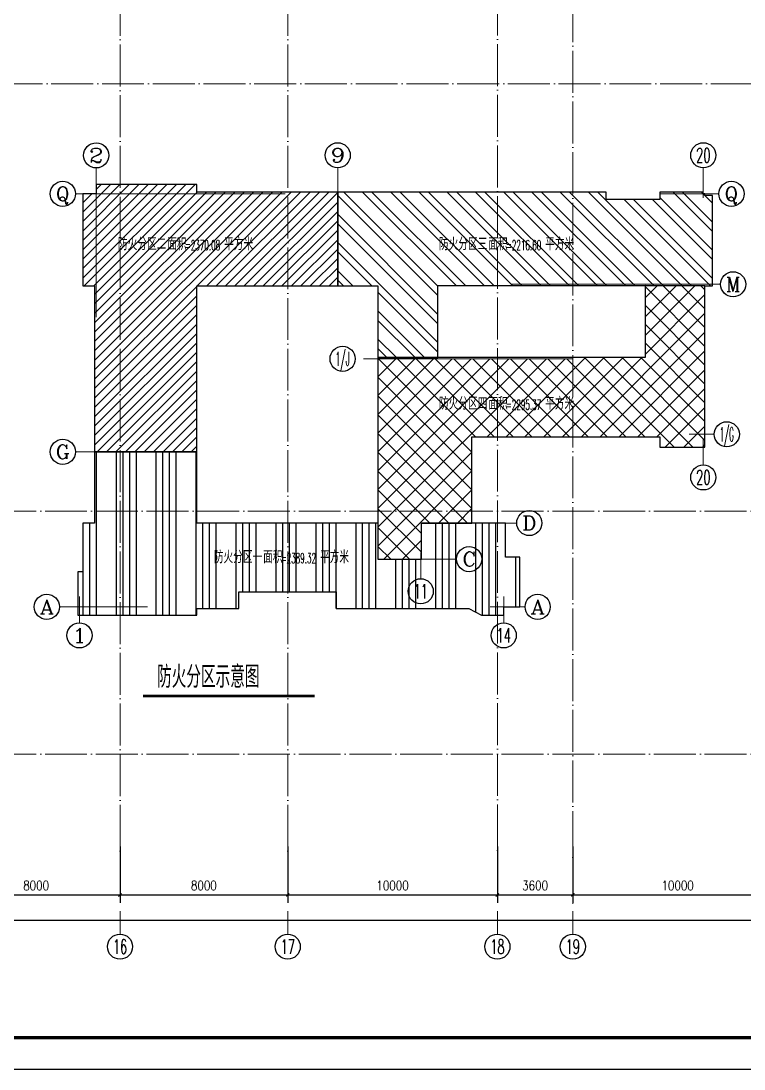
# Model space of a CAD drawing. Extents: x 1417642 to 3570900, y 124798 to 1191112.
# Drawn here: x 1552279 to 1586770, y 124798 to 174833 of the extents above; entities that cross this region are included whole.
import ezdxf
from ezdxf.enums import TextEntityAlignment as Align

# ---------------------------------------------------------------- set-up
doc = ezdxf.new("R2010")
doc.units = 0
doc.header["$LTSCALE"] = 1000
doc.header["$MEASUREMENT"] = 0
doc.linetypes.add('DOTE', pattern=[2.42, 2, -0.2, 0.02, -0.2])
doc.layers.get('0').update_dxf_attribs({"linetype": 'CONTINUOUS'})
doc.layers.get('Defpoints').update_dxf_attribs({"linetype": 'CONTINUOUS'})
for name, color, linetype in [('AXIS', 3, 'CONTINUOUS'), ('AXIS_TEXT', 7, 'CONTINUOUS'), ('DOTE', 1, 'DOTE'), ('PUB_TEXT', 40, 'CONTINUOUS'), ('PUB_TITLE', 4, 'CONTINUOUS'), ('WINDOW', 2, 'CONTINUOUS'), ('屋面轮廓', 101, 'CONTINUOUS')]:
    doc.layers.add(name, color=color, linetype=linetype)
doc.styles.add('_TCH_AXIS', font='COMPLEX', dxfattribs={"bigfont": 'GBCBIG'})
doc.styles.add('_Z', font='ROMANS', dxfattribs={"width": 0.7, "bigfont": 'Z'})
doc.styles.add('DIM_FONT', font='SIMPLEX.shx', dxfattribs={"width": 0.8})
doc.styles.add('Z', font='ROMANS', dxfattribs={"width": 0.7, "bigfont": 'Z'})
doc.dimstyles.new('DIMN150', dxfattribs={"dimscale": 1.5, "dimtxt": 300, "dimasz": 100, "dimexe": 250, "dimexo": 300, "dimgap": 150, "dimtad": 1, "dimdec": 0, "dimzin": 0, "dimdsep": 46, "dimtxsty": 'DIM_FONT', "dimblk": 'ARCHTICK', "dimcen": 0.09, "dimdle": 1.5, "dimclrt": 7, "dimazin": 2, "dimtfac": 1, "dimtdec": 0, "dimtix": 1, "dimtmove": 2, "dimatfit": 3, "dimldrblk": 'ARCHTICK', "dimfxl": 1, "dimtolj": 1, "dimtzin": 0, "dimarcsym": 0})

# ---------------------------------------------------------------- blocks, each defined once
blk = doc.blocks.new('_ArchTick')
at = {"color": 0, "linetype": 'ByBlock', "const_width": 0.4}
blk.add_lwpolyline([(-0.5, -0.5), (0.5, 0.5)], dxfattribs=at)
blk = doc.blocks.new('*D278')
at = {"layer": 'AXIS', "color": 0, "lineweight": -2}
for p, q in [((1439803, 134434), (1439803, 131537)), ((1588603, 134434), (1588603, 131537)), ((1439801, 131912), (1588605, 131912))]:
    blk.add_line(p, q, dxfattribs=at)
at = {"layer": 'Defpoints', "color": 0}
for p in [(1439803, 134884), (1588603, 134884), (1588603, 131912)]:
    blk.add_point(p, dxfattribs=at)
at = {"layer": 'AXIS', "color": 0, "lineweight": -2, "xscale": 150, "yscale": 150, "zscale": 150, "rotation": 180}
blk.add_blockref('_ArchTick', (1439803, 131912), dxfattribs=at)
at = {"layer": 'AXIS', "color": 0, "lineweight": -2, "xscale": 150, "yscale": 150, "zscale": 150}
blk.add_blockref('_ArchTick', (1588603, 131912), dxfattribs=at)
at = {"layer": 'AXIS', "color": 7, "insert": (1514203, 132362), "char_height": 450, "attachment_point": 5, "style": 'DIM_FONT'}
blk.add_mtext('\\A1;148800', dxfattribs=at)
blk = doc.blocks.new('*D293')
at = {"layer": 'AXIS', "color": 0, "lineweight": -2}
for p, q in [((1549003, 135418), (1549003, 132737)), ((1557003, 135418), (1557003, 132737)), ((1549001, 133112), (1557005, 133112))]:
    blk.add_line(p, q, dxfattribs=at)
at = {"layer": 'Defpoints', "color": 0}
for p in [(1549003, 135868), (1557003, 135868), (1557003, 133112)]:
    blk.add_point(p, dxfattribs=at)
at = {"layer": 'AXIS', "color": 0, "lineweight": -2, "xscale": 150, "yscale": 150, "zscale": 150, "rotation": 180}
blk.add_blockref('_ArchTick', (1549003, 133112), dxfattribs=at)
at = {"layer": 'AXIS', "color": 0, "lineweight": -2, "xscale": 150, "yscale": 150, "zscale": 150}
blk.add_blockref('_ArchTick', (1557003, 133112), dxfattribs=at)
at = {"layer": 'AXIS', "color": 7, "insert": (1553003, 133562), "char_height": 450, "attachment_point": 5, "style": 'DIM_FONT'}
blk.add_mtext('\\A1;8000', dxfattribs=at)
blk = doc.blocks.new('*D294')
at = {"layer": 'AXIS', "color": 0, "lineweight": -2}
for p, q in [((1557003, 135418), (1557003, 132737)), ((1565003, 135418), (1565003, 132737)), ((1557001, 133112), (1565005, 133112))]:
    blk.add_line(p, q, dxfattribs=at)
at = {"layer": 'Defpoints', "color": 0}
for p in [(1557003, 135868), (1565003, 135868), (1565003, 133112)]:
    blk.add_point(p, dxfattribs=at)
at = {"layer": 'AXIS', "color": 0, "lineweight": -2, "xscale": 150, "yscale": 150, "zscale": 150, "rotation": 180}
blk.add_blockref('_ArchTick', (1557003, 133112), dxfattribs=at)
at = {"layer": 'AXIS', "color": 0, "lineweight": -2, "xscale": 150, "yscale": 150, "zscale": 150}
blk.add_blockref('_ArchTick', (1565003, 133112), dxfattribs=at)
at = {"layer": 'AXIS', "color": 7, "insert": (1561003, 133562), "char_height": 450, "attachment_point": 5, "style": 'DIM_FONT'}
blk.add_mtext('\\A1;8000', dxfattribs=at)
blk = doc.blocks.new('*D295')
at = {"layer": 'AXIS', "color": 0, "lineweight": -2}
for p, q in [((1565003, 135418), (1565003, 132737)), ((1575003, 135418), (1575003, 132737)), ((1565001, 133112), (1575005, 133112))]:
    blk.add_line(p, q, dxfattribs=at)
at = {"layer": 'Defpoints', "color": 0}
for p in [(1565003, 135868), (1575003, 135868), (1575003, 133112)]:
    blk.add_point(p, dxfattribs=at)
at = {"layer": 'AXIS', "color": 0, "lineweight": -2, "xscale": 150, "yscale": 150, "zscale": 150, "rotation": 180}
blk.add_blockref('_ArchTick', (1565003, 133112), dxfattribs=at)
at = {"layer": 'AXIS', "color": 0, "lineweight": -2, "xscale": 150, "yscale": 150, "zscale": 150}
blk.add_blockref('_ArchTick', (1575003, 133112), dxfattribs=at)
at = {"layer": 'AXIS', "color": 7, "insert": (1570003, 133562), "char_height": 450, "attachment_point": 5, "style": 'DIM_FONT'}
blk.add_mtext('\\A1;10000', dxfattribs=at)
blk = doc.blocks.new('*D296')
at = {"layer": 'AXIS', "color": 0, "lineweight": -2}
for p, q in [((1575003, 135418), (1575003, 132737)), ((1578603, 135418), (1578603, 132737)), ((1575001, 133112), (1578605, 133112))]:
    blk.add_line(p, q, dxfattribs=at)
at = {"layer": 'Defpoints', "color": 0}
for p in [(1575003, 135868), (1578603, 135868), (1578603, 133112)]:
    blk.add_point(p, dxfattribs=at)
at = {"layer": 'AXIS', "color": 0, "lineweight": -2, "xscale": 150, "yscale": 150, "zscale": 150, "rotation": 180}
blk.add_blockref('_ArchTick', (1575003, 133112), dxfattribs=at)
at = {"layer": 'AXIS', "color": 0, "lineweight": -2, "xscale": 150, "yscale": 150, "zscale": 150}
blk.add_blockref('_ArchTick', (1578603, 133112), dxfattribs=at)
at = {"layer": 'AXIS', "color": 7, "insert": (1576803, 133562), "char_height": 450, "attachment_point": 5, "style": 'DIM_FONT'}
blk.add_mtext('\\A1;3600', dxfattribs=at)
blk = doc.blocks.new('*D297')
at = {"layer": 'AXIS', "color": 0, "lineweight": -2}
for p, q in [((1578603, 135418), (1578603, 132737)), ((1588603, 135418), (1588603, 132737)), ((1578601, 133112), (1588605, 133112))]:
    blk.add_line(p, q, dxfattribs=at)
at = {"layer": 'Defpoints', "color": 0}
for p in [(1578603, 135868), (1588603, 135868), (1588603, 133112)]:
    blk.add_point(p, dxfattribs=at)
at = {"layer": 'AXIS', "color": 0, "lineweight": -2, "xscale": 150, "yscale": 150, "zscale": 150, "rotation": 180}
blk.add_blockref('_ArchTick', (1578603, 133112), dxfattribs=at)
at = {"layer": 'AXIS', "color": 0, "lineweight": -2, "xscale": 150, "yscale": 150, "zscale": 150}
blk.add_blockref('_ArchTick', (1588603, 133112), dxfattribs=at)
at = {"layer": 'AXIS', "color": 7, "insert": (1583603, 133562), "char_height": 450, "attachment_point": 5, "style": 'DIM_FONT'}
blk.add_mtext('\\A1;10000', dxfattribs=at)

msp = doc.modelspace()

# ---------------------------------------------------------------- hatches: boundary and pattern name
at = {"layer": '屋面轮廓'}
h = msp.add_hatch(dxfattribs=at)
h.set_pattern_fill('ANSI31', color=256, scale=200)
h.set_pattern_definition([(45, (1269174.62, 164322.88), (-224.5064, 224.5064), [])])
h.paths.add_polyline_path([(1567388, 166662.5), (1560668, 166662.5), (1560668, 167022.5), (1555868, 167022.5), (1555868, 166582.5), (1555228, 166582.5), (1555228, 162182.5), (1555788, 162182.5), (1555788, 154262.5), (1560668.1, 154262.5), (1560668, 162182.5), (1567388, 162182.5)])
h = msp.add_hatch(dxfattribs=at)
h.set_pattern_fill('ANSI32', color=256, scale=200, angle=90)
h.set_pattern_definition([(135, (1269174.6, 164322.9), (-673.5192, -673.5192), []), (135, (1269174.6, 164771.9), (-673.5192, -673.5192), [])])
h.paths.add_polyline_path([(1585268, 166502.5), (1584908, 166502.5), (1584908, 166582.5), (1584828, 166582.5), (1584828, 166662.5), (1582748, 166662.5), (1582748, 166302.5), (1580188, 166302.5), (1580188, 166662.5), (1567388, 166662.5), (1567388, 162182.5), (1569308, 162182.5), (1569308, 158762.5), (1572168, 158762.5), (1572168, 162202.5), (1582048, 162202.5), (1584908, 162186.7), (1585268, 162186.7)])
h = msp.add_hatch(dxfattribs=at)
h.set_pattern_fill('ANSI37', color=256, scale=400)
h.set_pattern_definition([(45, (0, -126384.25), (-449.0128, 449.0128), []), (135, (0, -126384.25), (-449.0128, -449.0128), [])])
h.paths.add_polyline_path([(1573788, 151432.7), (1569308, 151432.7), (1569308, 150862.5), (1569308, 149142.5), (1571348, 149142.5), (1571388, 149142.5), (1571388, 150862.5), (1573788, 150862.5)])
h.paths.add_polyline_path([(1573788, 154982.6), (1575010.3, 154982.6), (1575010.3, 158702.5), (1569308, 158702.5), (1569308, 151432.7), (1573788, 151432.7)])
h.paths.add_polyline_path([(1578610.3, 158702.5), (1575010.3, 158702.5), (1575010.3, 154982.6), (1578610.3, 154982.6)])
h.paths.add_polyline_path([(1584908, 159432.7), (1582048, 159432.7), (1582048, 158762.5), (1578610.3, 158762.5), (1578610.3, 154982.6), (1582748, 154982.6), (1582748, 154482.6), (1584908, 154482.6)])
h.paths.add_polyline_path([(1584908, 162186.7), (1582048, 162202.5), (1582048, 159432.7), (1584908, 159432.7)])
h.paths.add_polyline_path([(1574478.7, 156163.6), (1575510.1, 156163.6), (1575510.1, 156985.6), (1574478.7, 156985.6)], flags=9)
h.paths.add_polyline_path([(1572124, 156129.3), (1574403.6, 156129.3), (1574403.6, 157015.1), (1572124, 157015.1)], flags=24)
h.paths.add_polyline_path([(1577173.5, 156129.3), (1578656, 156129.3), (1578656, 157015.1), (1577173.5, 157015.1)], flags=9)
h.paths.add_polyline_path([(1575340.7, 156152.2), (1577296.7, 156152.2), (1577296.7, 156872.2), (1575340.7, 156872.2)], flags=24)
h = msp.add_hatch(dxfattribs=at)
h.set_pattern_fill('ANSI34', color=256, scale=200, angle=45)
h.set_pattern_definition([(90, (1269174.6, 164322.9), (-1905, 2e-13), []), (90, (1269492.1, 164640.4), (-1905, 2e-13), []), (90, (1269809.6, 164957.9), (-1905, 2e-13), []), (90, (1270127.1, 165275.4), (-1905, 2e-13), [])])
h.paths.add_polyline_path([(1569308, 149142.5), (1569308, 150862.5), (1560668.1, 150862.5), (1560668.1, 154262.5), (1555788, 154262.5), (1555788, 150862.5), (1555228, 150862.5), (1555228, 148538.5), (1554988, 148538.5), (1554988, 146462.5), (1560668, 146462.5), (1560668, 146782.5), (1562668, 146782.5), (1562668, 147582.5), (1567308, 147582.5), (1567308, 146782.5), (1573648, 146782.5), (1574248, 146462.5), (1575308, 146462.5), (1575308, 146862.5), (1576068, 146862.5), (1576068, 149242.5), (1575388, 149242.5), (1575388, 150862.5), (1573788, 150862.5), (1571388, 150862.5), (1571388, 149142.5)])

# ---------------------------------------------------------------- linework, layer by layer
at = {"layer": 'AXIS', "lineweight": 0}
for p, q in [((1555868, 160696.8), (1555868, 167814.9)), ((1567388, 166396.1), (1567388, 167819.7)), ((1584828, 166396.1), (1584828, 167819.7)), ((1564873.7, 166582.5), (1554873.7, 166582.5)), ((1582748, 166582.5), (1585569.3, 166582.5)), ((1575648.7, 162262.5), (1585648.7, 162262.5)), ((1578621, 158702.5), (1568621, 158702.5)), ((1584146.8, 155102.5), (1585346.8, 155102.5)), ((1584828, 154866.2), (1584828, 153641.3)), ((1558228.1, 154262.5), (1554873.7, 154262.5)), ((1574259, 150862.5), (1575926.8, 150862.5)), ((1571348, 149461), (1571348, 148204.8)), ((1571388, 149142.5), (1573055.9, 149142.5)), ((1555068, 147356), (1555068, 146099.7)), ((1575308, 147356), (1575308, 146099.7)), ((1558308.1, 146862.5), (1554110.6, 146862.5)), ((1574658.6, 146862.5), (1576326.5, 146862.5)), ((1557003.1, 132337), (1557003.1, 131240.5)), ((1565003.1, 132337), (1565003.1, 131240.5)), ((1575003.1, 132337), (1575003.1, 131240.5)), ((1578603.1, 132337), (1578603.1, 131240.5))]:
    msp.add_line(p, q, dxfattribs=at)
at = {"layer": 'AXIS', "linetype": 'Continuous', "const_width": 120}
msp.add_lwpolyline([(1558092.7, 142608.3), (1566292.8, 142608.3)], dxfattribs=at)
at = {"layer": 'AXIS'}
for centre in [(1555868, 168414.9), (1567388, 168419.7), (1584828, 168419.7), (1554273.7, 166582.5), (1586169.3, 166582.5), (1586248.7, 162262.5), (1567621, 158702.5), (1585946.8, 155102.5), (1554273.7, 154262.5), (1584828, 153041.3), (1576526.8, 150862.5), (1573655.9, 149142.5), (1571348, 147604.8), (1553510.6, 146862.5), (1576926.5, 146862.5), (1555068, 145499.7), (1575308, 145499.7), (1557003.1, 130640.5), (1565003.1, 130640.5), (1575003.1, 130640.5), (1578603.1, 130640.5)]:
    msp.add_circle(centre, 600, dxfattribs=at)
at = {"layer": 'DOTE', "lineweight": 0}
for points in [[(1557003.1, 243884), (1557003.1, 132632.2)], [(1565003.1, 243884), (1565003.1, 132632.2)], [(1575003.1, 243906.3), (1575003.1, 132632.2)], [(1578603.1, 243584), (1578603.1, 132632.2)], [(1596866.6, 171832.7), (1501403.1, 171832.7)], [(1596566.6, 151432.7), (1432076.7, 151432.7)], [(1596566.6, 139832.7), (1432076.7, 139832.7)]]:
    msp.add_lwpolyline(points, dxfattribs=at)
at = {"layer": 'PUB_TITLE'}
msp.add_lwpolyline([(1417642.3, 124798.4), (1618342.3, 124798.4), (1618342.3, 250948.4), (1417642.3, 250948.4)], close=True, dxfattribs=at)
at = {"layer": 'PUB_TITLE', "const_width": 150}
msp.add_lwpolyline([(1421392.3, 126298.4), (1616842.3, 126298.4), (1616842.3, 249448.4), (1421392.3, 249448.4)], close=True, dxfattribs=at)
at = {"layer": '屋面轮廓'}
for p, q in [((1567388, 162182.5), (1567388, 166662.5)), ((1582048, 162202.5), (1584908, 162186.7)), ((1572168, 158762.5), (1569308, 158762.5)), ((1560668.1, 154262.5), (1555788, 154262.5)), ((1571388, 150862.5), (1573768, 150862.5))]:
    msp.add_line(p, q, dxfattribs=at)
for points in [[(1567388, 166662.5), (1560668, 166662.5), (1560668, 167022.5), (1555868, 167022.5), (1555868, 166582.5), (1555228, 166582.5), (1555228, 162182.5), (1555788, 162182.5), (1555788, 154262.5), (1560668.1, 154262.5), (1560668, 162182.5), (1567388, 162182.5)], [(1585268, 166502.5), (1584908, 166502.5), (1584908, 166582.5), (1584828, 166582.5), (1584828, 166662.5), (1582748, 166662.5), (1582748, 166302.5), (1580188, 166302.5), (1580188, 166662.5), (1567388, 166662.5), (1567388, 162182.5), (1569308, 162182.5), (1569308, 158762.5), (1572168, 158762.5), (1572168, 162202.5), (1582048, 162202.5), (1584908, 162186.7), (1585268, 162186.7)]]:
    msp.add_lwpolyline(points, close=True, dxfattribs=at)
msp.add_lwpolyline([(1571388, 150862.5), (1573788, 150862.5), (1573788, 154982.6), (1582748, 154982.6), (1582748, 154482.6), (1584908, 154482.6), (1584908, 162186.7), (1582048, 162202.5), (1582048, 158762.5), (1573514.2, 158762.5), (1573514.2, 158762.5, -0.006946), (1573132.6, 158762.5), (1573132.6, 158762.5), (1572168, 158762.5), (1569308, 158762.5), (1569308, 150862.5)], format="xyb", dxfattribs=at)
for points in [[(1569308, 150862.5), (1560668.1, 150862.5), (1560668.1, 154262.5), (1555788, 154262.5), (1555788, 150862.5), (1555228, 150862.5), (1555228, 148538.5), (1554988, 148538.5), (1554988, 146462.5), (1555868, 146462.5), (1555868, 146462.5), (1560668, 146462.5), (1560668, 146782.5), (1562668, 146782.5), (1562668, 147582.5), (1567308, 147582.5), (1567308, 146782.5), (1573648, 146782.5), (1574248, 146462.5), (1575308, 146462.5), (1575308, 146862.5), (1576068, 146862.5), (1576068, 149242.5), (1575388, 149242.5), (1575388, 150862.5), (1573788, 150862.5), (1573788, 150862.5), (1571388, 150862.5)], [(1569308, 150862.5), (1569308, 150862.5), (1569308, 149142.5), (1571348, 149142.5), (1571388, 149142.5), (1571388, 150862.5)]]:
    msp.add_lwpolyline(points, dxfattribs=at)

# ---------------------------------------------------------------- texts
at = {"layer": 'AXIS_TEXT', "style": '_TCH_AXIS'}
for s, height, width, p, p2 in [('2', 678.8, 1.5, (1555528.6, 168075.5), (1556207.4, 168075.5)), ('9', 678.8, 1.5, (1567048.6, 168080.3), (1567727.4, 168080.3)), ('20', 678.82, 0.617647, (1584488.6, 168080.3), (1585167.4, 168080.3)), ('Q', 678.8, 1.3125, (1553934.3, 166243.1), (1554613.1, 166243.1)), ('Q', 678.8, 1.3125, (1585829.9, 166243.1), (1586508.7, 166243.1)), ('1/J', 678.82, 0.4375, (1567281.6, 158363.1), (1567960.4, 158363.1)), ('1/G', 678.82, 0.381818, (1585607.4, 154763.1), (1586286.2, 154763.1)), ('G', 678.8, 1.166667, (1553934.3, 153923.1), (1554613.1, 153923.1)), ('20', 678.82, 0.617647, (1584488.6, 152701.9), (1585167.4, 152701.9)), ('D', 678.8, 1.235294, (1576187.4, 150523.1), (1576866.2, 150523.1)), ('C', 678.8, 1.4, (1573316.4, 148803.1), (1573995.3, 148803.1)), ('11', 678.82, 0.875, (1571008.6, 147265.4), (1571687.4, 147265.4)), ('A', 678.8, 1.166667, (1553171.2, 146523.1), (1553850, 146523.1)), ('A', 678.8, 1.166667, (1576587.1, 146523.1), (1577265.9, 146523.1)), ('1', 678.8, 2.333333, (1554728.6, 145160.3), (1555407.4, 145160.3)), ('14', 678.82, 0.677419, (1574968.6, 145160.3), (1575647.4, 145160.3)), ('16', 678.82, 0.724138, (1556663.7, 130301.1), (1557342.5, 130301.1)), ('17', 678.82, 0.724138, (1564663.7, 130301.1), (1565342.5, 130301.1)), ('18', 678.82, 0.724138, (1574663.7, 130301.1), (1575342.5, 130301.1)), ('19', 678.82, 0.724138, (1578263.7, 130301.1), (1578942.5, 130301.1))]:
    msp.add_text(s, height=height, dxfattribs=dict(at, width=width)).set_placement(p, p2, align=Align.FIT)
msp.add_text('M', height=678.8, dxfattribs=at).set_placement((1585909.3, 161923.1), (1586588.1, 161923.1), align=Align.FIT)
at = {"layer": 'PUB_TEXT', "style": 'Z'}
for s, height, width, p in [('防火分区二', 600, 0.7, (1556903.9, 163887.6)), ('面积', 600, 0.7, (1559257.9, 163887.6)), ('=2370.08', 480, 0.525, (1560097.9, 163887.6)), ('平方米', 600, 0.7, (1561969.9, 163887.6)), ('防火分区三', 600, 0.7, (1572218.7, 163887.6)), ('面积', 600, 0.7, (1574572.7, 163887.6)), ('=2216.60', 480, 0.525, (1575412.7, 163887.6)), ('平方米', 600, 0.7, (1577284.7, 163887.6)), ('防火分区四', 600, 0.7, (1572218.7, 156272.2)), ('面积', 600, 0.7, (1574572.7, 156272.2)), ('=2295.37', 480, 0.525, (1575412.7, 156272.2)), ('平方米', 600, 0.7, (1577284.7, 156272.2)), ('防火分区一', 600, 0.7, (1561477.4, 148946)), ('平方米', 600, 0.7, (1566543.4, 148946)), ('面积', 600, 0.7, (1563831.4, 148946)), ('=2389.32', 480, 0.525, (1564671.4, 148946))]:
    msp.add_text(s, height=height, dxfattribs=dict(at, width=width)).set_placement(p)
at = {"layer": 'WINDOW', "linetype": 'Continuous', "style": '_Z', "width": 0.7}
msp.add_text('防火分区示意图', height=1050, dxfattribs=at).set_placement((1558770.3, 142997.8, 0))

# ---------------------------------------------------------------- dimensions: what is measured, and where the dimension line sits
at = {"layer": 'AXIS'}
for p1, p2, distance, picture, middle in [((1549003.1, 135868.1), (1557003.1, 135868.1), -2756.1, '*D293', (1553003.1, 133562)), ((1557003.1, 135868.1), (1565003.1, 135868.1), -2756.1, '*D294', (1561003.1, 133562)), ((1565003.1, 135868.1), (1575003.1, 135868.1), -2756.1, '*D295', (1570003.1, 133562)), ((1575003.1, 135868.1), (1578603.1, 135868.1), -2756.1, '*D296', (1576803.1, 133562)), ((1578603.1, 135868.1), (1588603.1, 135868.1), -2756.1, '*D297', (1583603.1, 133562)), ((1439803.1, 134884.2), (1588603.1, 134884.2), -2972.2, '*D278', (1514203.1, 132362))]:
    dim = msp.add_aligned_dim(p1=p1, p2=p2, distance=distance, dimstyle='DIMN150', dxfattribs=at)
    dim.commit()
    dim.dimension.update_dxf_attribs({"geometry": picture, "text_midpoint": middle})

doc.saveas('drawing.dxf')
